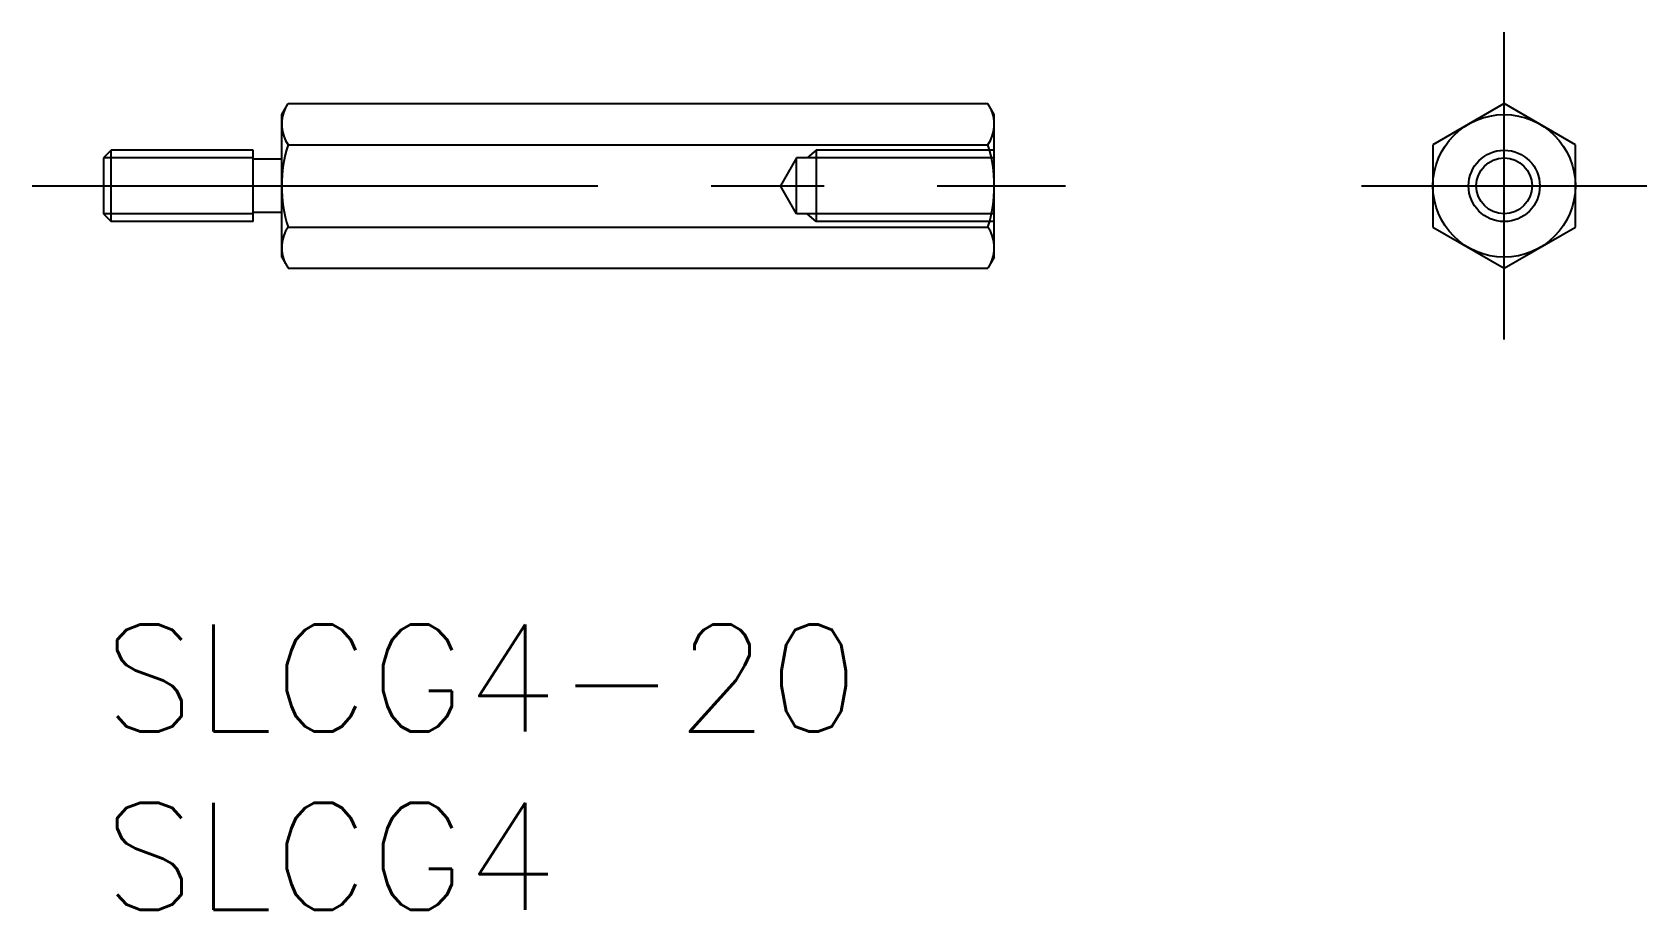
# Model space of a CAD drawing. Extents: x -2 to 43.3, y -8 to 16.6.
import ezdxf

# ---------------------------------------------------------------- set-up
doc = ezdxf.new("R2010")
doc.units = 0
doc.header["$LTSCALE"] = 0.5
doc.linetypes.add('CENTER', pattern=[50.8, 31.75, -6.35, 6.35, -6.35])
doc.linetypes.add('DASHED', pattern=[19.05, 12.7, -6.35])
for name, color, linetype in [('MSM_CENTER', 1, 'CENTER'), ('MSM_CONTINUOUS', 7, 'CONTINUOUS'), ('MSM_DASHED', 4, 'DASHED'), ('MSM_NARROW', 5, 'CONTINUOUS'), ('MSM_PART_NUMBER', 7, 'CONTINUOUS')]:
    doc.layers.add(name, color=color, linetype=linetype)
doc.styles.get("Standard").update_dxf_attribs({"font": 'txt.shx', "height": 3, "bigfont": 'bigfont.shx'})

# ---------------------------------------------------------------- blocks, each defined once
blk = doc.blocks.new('*U4')
at = {"layer": 'MSM_PART_NUMBER'}
blk.add_text('SLCG4-20', height=3, dxfattribs=at).set_placement((0, -3))
blk = doc.blocks.new('*U5')
at = {"layer": 'MSM_PART_NUMBER'}
blk.add_text('SLCG4', height=3, dxfattribs=at).set_placement((0, -8))

msp = doc.modelspace()

# ---------------------------------------------------------------- linework, layer by layer
at = {"layer": 'MSM_CENTER'}
for p, q in [((39.309, 8), (39.309, 16.619)), ((-2, 12.309), (27, 12.309)), ((35.309, 12.309), (43.309, 12.309))]:
    msp.add_line(p, q, dxfattribs=at)
at = {"layer": 'MSM_CONTINUOUS'}
for p, q in [((5, 14.309), (5.179, 14.619)), ((5.179, 14.619), (24.821, 14.619)), ((25, 14.309), (24.821, 14.619)), ((39.309, 14.619), (37.309, 13.464)), ((41.309, 13.464), (39.309, 14.619)), ((5, 10.309), (5, 14.309)), ((25, 10.309), (25, 14.309)), ((0.217, 13.309), (0, 13.093)), ((4.2, 13.309), (0.217, 13.309)), ((0.217, 11.309), (0.217, 13.309)), ((4.2, 11.309), (4.2, 13.309)), ((5.179, 13.464), (24.821, 13.464)), ((37.309, 13.464), (37.309, 11.155)), ((41.309, 11.155), (41.309, 13.464)), ((0, 13.093), (0, 11.526)), ((5, 13.059), (4.2, 13.059)), ((0, 11.526), (0.217, 11.309)), ((5, 11.559), (4.2, 11.559)), ((4.2, 11.309), (0.217, 11.309)), ((5.179, 11.155), (24.821, 11.155)), ((37.309, 11.155), (39.309, 10)), ((39.309, 10), (41.309, 11.155)), ((5, 10.309), (5.179, 10)), ((5.179, 10), (24.821, 10)), ((25, 10.309), (24.821, 10))]:
    msp.add_line(p, q, dxfattribs=at)
for radius in [2, 0.783]:
    msp.add_circle((39.309, 12.309), radius, dxfattribs=at)
for centre, radius, start, end in [((6.022, 14.041), 1.022, 154.3842, 214.3842), ((23.978, 14.041), 1.022, 325.6158, 25.6158), ((8.821, 12.309), 3.821, 162.412, 197.588), ((21.179, 12.309), 3.821, 342.412, 17.588), ((6.022, 10.577), 1.022, 145.6158, 205.6158), ((23.978, 10.577), 1.022, 334.3842, 34.3842)]:
    msp.add_arc(centre, radius, start, end, dxfattribs=at)
at = {"layer": 'MSM_DASHED'}
for p, q in [((20, 13.309), (19.75, 13.093)), ((25, 13.309), (20, 13.309)), ((20, 13.309), (20, 11.309)), ((19.452, 13.093), (19, 12.309)), ((25, 13.093), (19.452, 13.093)), ((19.452, 11.526), (19.452, 13.093)), ((19.452, 11.526), (19, 12.309)), ((25, 11.526), (19.452, 11.526)), ((20, 11.309), (19.75, 11.526)), ((25, 11.309), (20, 11.309))]:
    msp.add_line(p, q, dxfattribs=at)
at = {"layer": 'MSM_NARROW'}
for p, q in [((4.2, 13.093), (0, 13.093)), ((4.2, 11.526), (0, 11.526))]:
    msp.add_line(p, q, dxfattribs=at)
msp.add_circle((39.309, 12.309), 1, dxfattribs=at)

# ---------------------------------------------------------------- block references
at = {"layer": 'MSM_CONTINUOUS'}
for name in ['*U4', '*U5']:
    msp.add_blockref(name, (0, 0), dxfattribs=at)

doc.saveas('drawing.dxf')
